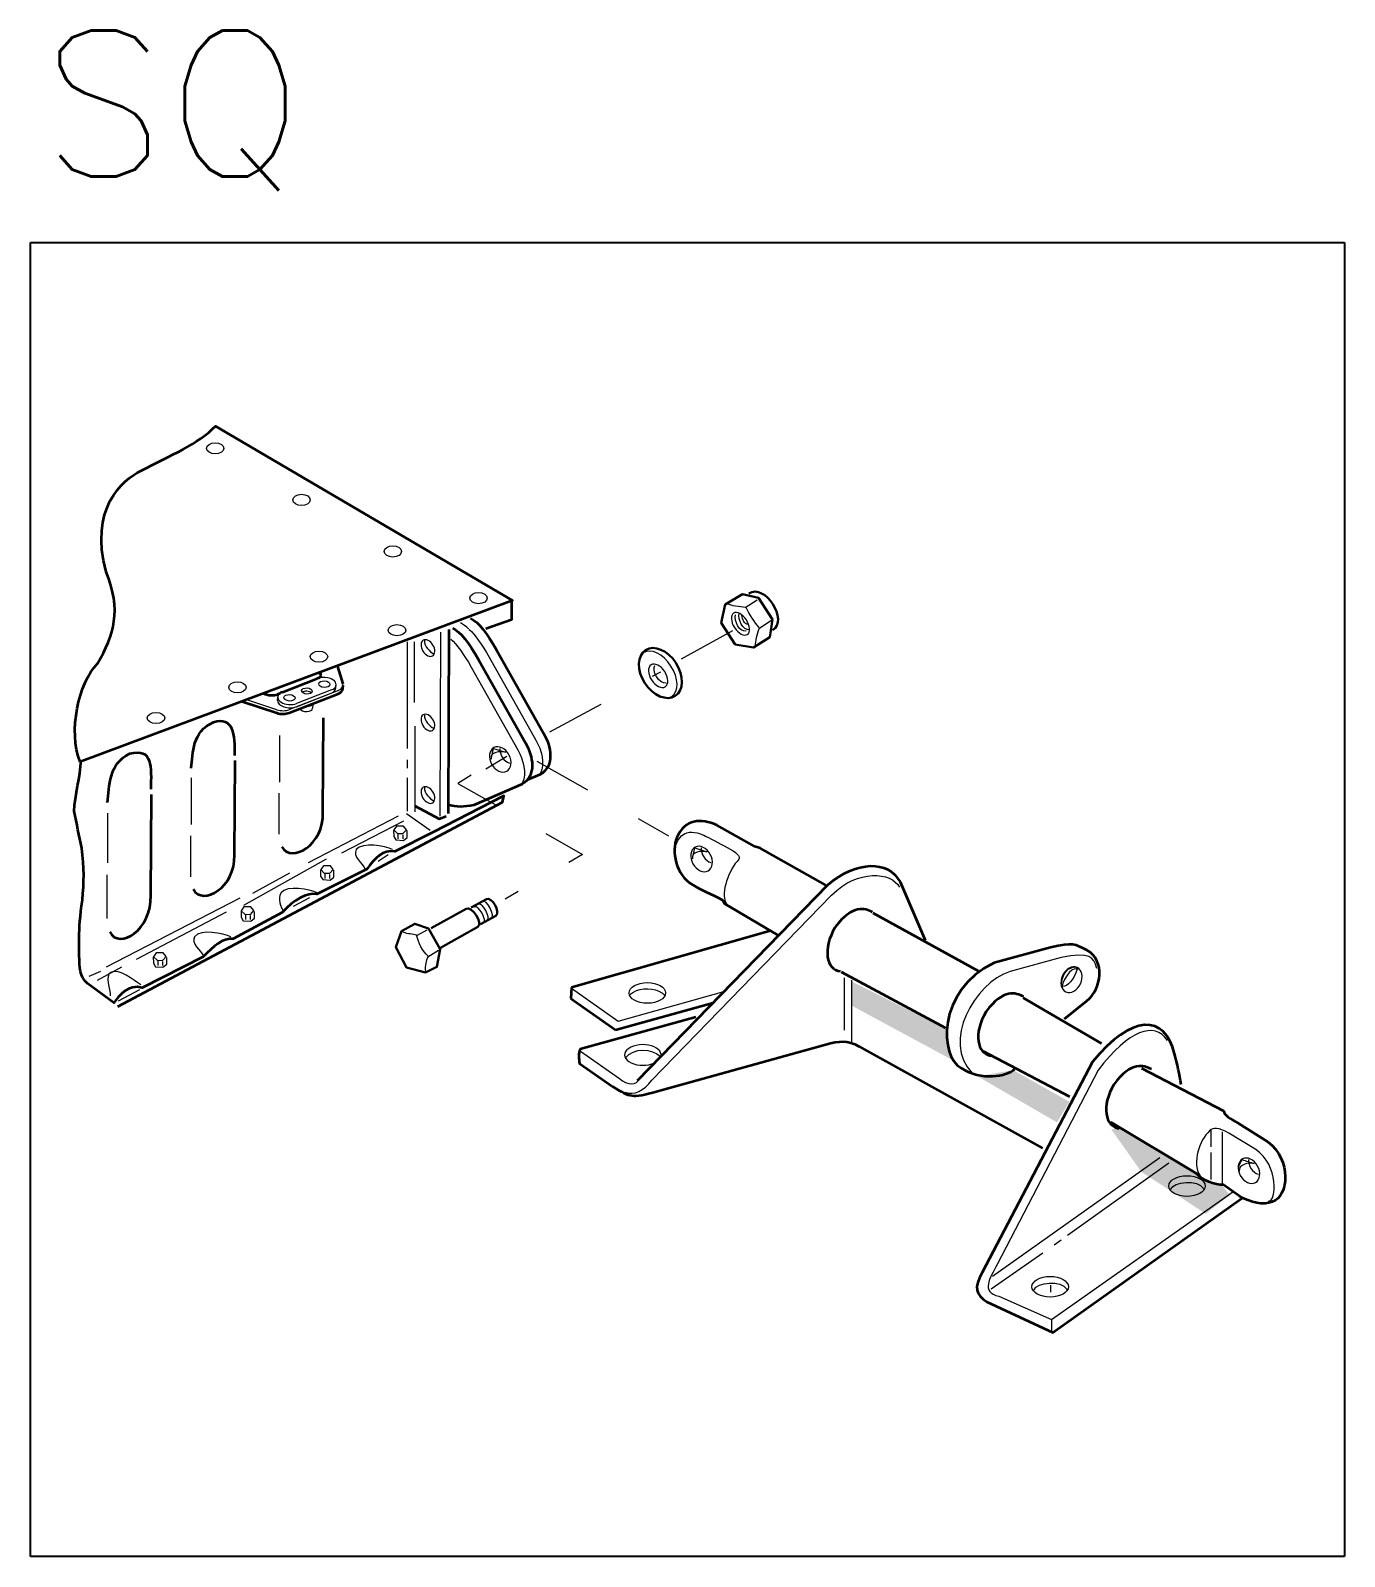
# Model space of a CAD drawing. Extents: x 0 to 69.2, y -2.9 to 20.5.
# Drawn here: x 66.959 to 69.209, y 6.733 to 9.346 of the extents above; entities that cross this region are included whole.
import ezdxf
from ezdxf.enums import TextEntityAlignment as Align

# ---------------------------------------------------------------- set-up
doc = ezdxf.new("R2010")
doc.units = 0
doc.header["$LTSCALE"] = 0.3
doc.header["$MEASUREMENT"] = 0
doc.linetypes.add('HIDDEN', pattern=[0.375, 0.25, -0.125])
for name, color, linetype in [('1', 1, 'CONTINUOUS'), ('HATCH', 1, 'CONTINUOUS'), ('NOTES', 2, 'CONTINUOUS')]:
    doc.layers.add(name, color=color, linetype=linetype)
doc.styles.add('250', font='ROMANS', dxfattribs={"height": 0.25})

msp = doc.modelspace()

# ---------------------------------------------------------------- hatches: boundary and pattern name
at = {"layer": 'HATCH', "true_color": 0xdbdbdb}
h = msp.add_hatch(color=254, dxfattribs=at)
h.dxf.hatch_style = 1
edge = h.paths.add_edge_path()
edge.add_spline(control_points=[(68.8099, 7.4642), (68.8099, 7.4642), (68.8616, 7.3913), (68.8616, 7.3913), (68.8616, 7.3913), (68.8616, 7.3913), (68.9719, 7.3195), (68.9719, 7.3195), (68.9719, 7.3195), (68.9719, 7.3195), (69.013, 7.3513), (69.013, 7.3513), (69.013, 7.3513), (69.013, 7.3513), (68.9977, 7.3713), (68.9977, 7.3713), (68.9977, 7.3713), (68.9977, 7.3713), (68.9684, 7.376), (68.9684, 7.376), (68.9684, 7.376), (68.9684, 7.376), (68.9531, 7.3925), (68.9531, 7.3925), (68.9531, 7.3925), (68.9531, 7.3925), (68.8275, 7.4654), (68.8275, 7.4654), (68.8275, 7.4654), (68.8275, 7.4654), (68.8099, 7.4642), (68.8099, 7.4642)], knot_values=[0, 0, 0, 0, 0.111111, 0.111111, 0.111111, 0.111111, 0.222222, 0.222222, 0.222222, 0.222222, 0.333333, 0.333333, 0.333333, 0.333333, 0.444444, 0.444444, 0.444444, 0.444444, 0.555556, 0.555556, 0.555556, 0.555556, 0.666667, 0.666667, 0.666667, 0.666667, 0.777778, 0.777778, 0.777778, 0.777778, 1, 1, 1, 1], degree=3, periodic=0)
edge = h.paths.add_edge_path()
edge.add_spline(control_points=[(68.5811, 7.5549), (68.5811, 7.5549), (68.7172, 7.476), (68.7172, 7.476), (68.7172, 7.476), (68.7172, 7.476), (68.7383, 7.5113), (68.7383, 7.5113), (68.7383, 7.5113), (68.7383, 7.5113), (68.6421, 7.5655), (68.6421, 7.5655), (68.6421, 7.5655), (68.6421, 7.5655), (68.5811, 7.5549), (68.5811, 7.5549)], knot_values=[0, 0, 0, 0, 0.2, 0.2, 0.2, 0.2, 0.4, 0.4, 0.4, 0.4, 0.6, 0.6, 0.6, 0.6, 1, 1, 1, 1], degree=3, periodic=0)
edge = h.paths.add_edge_path()
edge.add_spline(control_points=[(68.3652, 7.7173), (68.3652, 7.7173), (68.5259, 7.6373), (68.5259, 7.6373), (68.5259, 7.6373), (68.5259, 7.6373), (68.5353, 7.5843), (68.5353, 7.5843), (68.5353, 7.5843), (68.5353, 7.5843), (68.3652, 7.6761), (68.3652, 7.6761), (68.3652, 7.6761), (68.3652, 7.6761), (68.3652, 7.7173), (68.3652, 7.7173)], knot_values=[0, 0, 0, 0, 0.2, 0.2, 0.2, 0.2, 0.4, 0.4, 0.4, 0.4, 0.6, 0.6, 0.6, 0.6, 1, 1, 1, 1], degree=3, periodic=0)

# ---------------------------------------------------------------- linework, layer by layer
at = {"layer": '1', "color": 6, "lineweight": 35}
for p, q in [((67.3908, 8.213), (67.4504, 8.2363)), ((67.485, 8.2565), (67.4943, 8.2268)), ((67.3829, 8.2093), (67.3867, 8.2108)), ((67.4024, 8.1773), (67.4862, 8.21)), ((67.4944, 8.2187), (67.4947, 8.2243)), ((67.3218, 8.197), (67.381, 8.1771))]:
    msp.add_line(p, q, dxfattribs=at)
at = {"layer": '1', "color": 41, "lineweight": 18}
for p, q in [((67.4865, 8.2156), (67.4027, 8.1829)), ((67.4146, 8.1877), (67.4743, 8.211)), ((67.4746, 8.2166), (67.4149, 8.1933)), ((67.4824, 8.2197), (67.4828, 8.2253)), ((67.3813, 8.1827), (67.3298, 8.1999)), ((67.3823, 8.1987), (67.3826, 8.2043)), ((67.4427, 8.1913), (67.4424, 8.1853))]:
    msp.add_line(p, q, dxfattribs=at)
for centre, major_axis, ratio in [((67.2756, 8.6303), (0.0149, 0), 0.640084), ((67.4235, 8.542), (0.0149, 0), 0.640084), ((67.5798, 8.4537), (0.0149, 0), 0.640084), ((67.7265, 8.3738), (0.0149, 0), 0.640084), ((67.5869, 8.3189), (0.0149, 0), 0.640084), ((67.4533, 8.2736), (0.0149, 0), 0.640084), ((67.4625, 8.2264), (0.00966, -0.00056), 0.575862), ((67.3137, 8.2211), (0.0149, 0), 0.640084), ((67.4028, 8.2031), (0.00966, -0.00056), 0.575862), ((67.4327, 8.2148), (0.00915, -0.00053), 0.575862), ((67.1742, 8.1686), (0.0149, 0), 0.640084), ((68.0156, 7.6977), (0.0312, 0), 0.566604), ((68.9396, 7.367), (0.0312, 0), 0.566604), ((68.7054, 7.1946), (0.0312, 0), 0.566604)]:
    msp.add_ellipse(centre, major_axis=major_axis, ratio=ratio, dxfattribs=at)
at = {"layer": '1', "color": 6, "lineweight": 35}
for centre, major_axis, start_param, end_param in [((67.4625, 8.2264), (0.0202, -0.0012), 8.369523, 8.525933), ((67.4376, 8.2452), (0.0202, -0.0012), 5.620589, 6.042356), ((67.4372, 8.2397), (0.0202, -0.0012), 0.24083, 0.678613), ((67.3708, 8.2192), (0.0202, -0.0012), 4.072399, 5.384341), ((67.4028, 8.2031), (-0.0202, 0.0012), 5.384341, 5.668078), ((67.4741, 8.2199), (0.0202, -0.0012), 5.384341, 6.283185), ((67.3903, 8.1872), (0.0202, -0.0012), 4.270729, 5.384341)]:
    msp.add_ellipse(centre, major_axis=major_axis, ratio=0.575862, start_param=start_param, end_param=end_param, dxfattribs=at)
at = {"layer": '1', "color": 41, "lineweight": 18}
for centre, major_axis, ratio, start_param, end_param in [((67.4625, 8.2264), (0.0202, -0.0012), 0.575862, 5.384341, 8.369523), ((67.4376, 8.2452), (0.0202, -0.0012), 0.575862, 6.042356, 6.575074), ((67.4028, 8.2031), (-0.0202, 0.0012), 0.575862, 5.668078, 8.525933), ((67.4324, 8.2092), (0.00915, -0.00053), 0.575862, 0.55586, 2.585733), ((67.4324, 8.2092), (-0.00915, 0.00053), 0.575862, 3.697452, 5.727326), ((67.4622, 8.2209), (0.0202, -0.0012), 0.575862, 5.384341, 6.283185), ((67.4744, 8.2255), (0.0202, -0.0012), 0.575862, 5.384341, 6.497952), ((67.3906, 8.1927), (-0.0202, 0.0012), 0.575862, 1.129137, 2.242748), ((67.4025, 8.1976), (-0.0202, 0.0012), 0.575862, 0, 2.242748), ((67.431, 8.186), (0.0113, -0.0007), 0.575862, 3.499236, 6.283185), ((67.4316, 8.1969), (0.0137, -0.0008), 0.575862, 4.797996, 5.95838), ((67.4318, 8.2003), (-0.0165, 0.0009), 0.575862, 1.988502, 2.496995), ((68.0079, 7.5915), (0.0312, 0), 0.566604, 6.154057, 11.688619)]:
    msp.add_ellipse(centre, major_axis=major_axis, ratio=ratio, start_param=start_param, end_param=end_param, dxfattribs=at)
at = {"layer": '1', "color": 6, "lineweight": 35}
for points, knots in [([(67.0444, 8.0934), (67.0444, 8.0934), (67.7846, 8.3698), (67.7846, 8.3698), (67.7846, 8.3698), (67.7846, 8.3698), (67.2763, 8.6684), (67.2763, 8.6684), (67.2763, 8.6684), (67.2471, 8.6382), (67.1975, 8.6176), (67.1492, 8.5922), (67.1492, 8.5922), (67.1153, 8.5759), (67.0597, 8.5263), (67.0889, 8.4186), (67.0889, 8.4186), (67.1156, 8.3532), (67.1028, 8.3116), (67.0742, 8.2617), (67.0742, 8.2617), (67.0416, 8.2295), (67.0233, 8.1447), (67.0444, 8.0934)], [0, 0, 0, 0, 0.142857, 0.142857, 0.142857, 0.142857, 0.285714, 0.285714, 0.285714, 0.285714, 0.428571, 0.428571, 0.428571, 0.428571, 0.571429, 0.571429, 0.571429, 0.571429, 0.714286, 0.714286, 0.714286, 0.714286, 1, 1, 1, 1]), ([(67.7832, 8.3678), (67.7832, 8.3678), (67.7832, 8.3368), (67.7832, 8.3368), (67.7832, 8.3368), (67.7832, 8.3368), (67.739, 8.3213), (67.739, 8.3213)], [0, 0, 0, 0, 0.333333, 0.333333, 0.333333, 0.333333, 1, 1, 1, 1]), ([(67.7128, 8.3392), (67.7271, 8.3328), (67.7402, 8.3146), (67.7581, 8.2843), (67.7581, 8.2843), (67.7581, 8.2843), (67.838, 8.1424), (67.838, 8.1424), (67.838, 8.1424), (67.8508, 8.1201), (67.8575, 8.0859), (67.8321, 8.072), (67.8321, 8.072), (67.8321, 8.072), (67.8091, 8.062), (67.8091, 8.062)], [0, 0, 0, 0, 0.2, 0.2, 0.2, 0.2, 0.4, 0.4, 0.4, 0.4, 0.6, 0.6, 0.6, 0.6, 1, 1, 1, 1]), ([(67.6818, 8.3225), (67.6961, 8.3161), (67.7092, 8.2979), (67.7271, 8.2676), (67.7271, 8.2676), (67.7271, 8.2676), (67.807, 8.1257), (67.807, 8.1257), (67.807, 8.1257), (67.8197, 8.1034), (67.8265, 8.0692), (67.8011, 8.0553), (67.8011, 8.0553), (67.8011, 8.0553), (67.7187, 8.0195), (67.7187, 8.0195), (67.7187, 8.0195), (67.7016, 8.0155), (67.6877, 8.0155), (67.677, 8.0195)], [0, 0, 0, 0, 0.166667, 0.166667, 0.166667, 0.166667, 0.333333, 0.333333, 0.333333, 0.333333, 0.5, 0.5, 0.5, 0.5, 0.666667, 0.666667, 0.666667, 0.666667, 1, 1, 1, 1]), ([(67.2344, 8.0827), (67.2376, 8.1086), (67.236, 8.1452), (67.2726, 8.1615), (67.2726, 8.1615), (67.3065, 8.1723), (67.3096, 8.14), (67.3084, 8.1042)], [0, 0, 0, 0, 0.333333, 0.333333, 0.333333, 0.333333, 1, 1, 1, 1]), ([(67.3895, 7.9479), (67.4059, 7.9184), (67.4624, 7.9518), (67.4599, 8.0064), (67.4599, 8.0064), (67.4599, 8.0064), (67.4611, 8.1686), (67.4611, 8.1686)], [0, 0, 0, 0, 0.333333, 0.333333, 0.333333, 0.333333, 1, 1, 1, 1]), ([(67.0913, 8.0237), (67.0945, 8.0512), (67.0929, 8.0903), (67.1294, 8.1077), (67.1294, 8.1077), (67.1688, 8.1179), (67.1664, 8.0848), (67.1652, 8.0466)], [0, 0, 0, 0, 0.333333, 0.333333, 0.333333, 0.333333, 1, 1, 1, 1]), ([(67.1087, 7.6747), (67.1087, 7.6747), (67.7676, 8.0241), (67.7676, 8.0241), (67.7676, 8.0241), (67.7676, 8.0241), (67.77, 8.035), (67.77, 8.035), (67.77, 8.035), (67.77, 8.035), (67.6491, 7.9728), (67.6491, 7.9728), (67.6491, 7.9728), (67.6491, 7.9728), (67.5832, 7.9399), (67.5832, 7.9399), (67.5832, 7.9399), (67.5616, 7.9443), (67.5498, 7.9277), (67.535, 7.9097), (67.535, 7.9097), (67.535, 7.9097), (67.4498, 7.8667), (67.4498, 7.8667), (67.4498, 7.8667), (67.4317, 7.8703), (67.4114, 7.8576), (67.3901, 7.8357), (67.3901, 7.8357), (67.3901, 7.8357), (67.3065, 7.7906), (67.3065, 7.7906), (67.3065, 7.7906), (67.2889, 7.7919), (67.2726, 7.7776), (67.2551, 7.7598), (67.2551, 7.7598), (67.2551, 7.7598), (67.1505, 7.7065), (67.1505, 7.7065), (67.1505, 7.7065), (67.1272, 7.7138), (67.1094, 7.6921), (67.102, 7.6807), (67.102, 7.6807), (67.102, 7.6807), (67.0567, 7.7141), (67.0567, 7.7141), (67.0567, 7.7141), (67.0475, 7.7217), (67.0455, 7.7316), (67.0436, 7.7404), (67.0436, 7.7404), (67.0424, 7.7807), (67.0402, 7.8006), (67.0483, 7.8573), (67.0483, 7.8573), (67.0507, 7.8867), (67.0519, 7.9125), (67.0471, 7.9455), (67.0471, 7.9455), (67.0428, 7.9666), (67.0384, 7.9877), (67.034, 8.0088), (67.034, 8.0088), (67.0352, 8.037), (67.0447, 8.0676), (67.0459, 8.0959)], [0, 0, 0, 0, 0.055556, 0.055556, 0.055556, 0.055556, 0.111111, 0.111111, 0.111111, 0.111111, 0.166667, 0.166667, 0.166667, 0.166667, 0.222222, 0.222222, 0.222222, 0.222222, 0.277778, 0.277778, 0.277778, 0.277778, 0.333333, 0.333333, 0.333333, 0.333333, 0.388889, 0.388889, 0.388889, 0.388889, 0.444444, 0.444444, 0.444444, 0.444444, 0.5, 0.5, 0.5, 0.5, 0.555556, 0.555556, 0.555556, 0.555556, 0.611111, 0.611111, 0.611111, 0.611111, 0.666667, 0.666667, 0.666667, 0.666667, 0.722222, 0.722222, 0.722222, 0.722222, 0.777778, 0.777778, 0.777778, 0.777778, 0.833333, 0.833333, 0.833333, 0.833333, 0.888889, 0.888889, 0.888889, 0.888889, 1, 1, 1, 1]), ([(67.238, 7.8752), (67.2544, 7.8457), (67.3109, 7.879), (67.3084, 7.9336), (67.3084, 7.9336), (67.3084, 7.9336), (67.3096, 8.0959), (67.3096, 8.0959)], [0, 0, 0, 0, 0.333333, 0.333333, 0.333333, 0.333333, 1, 1, 1, 1]), ([(67.0949, 7.8022), (67.1112, 7.7707), (67.1677, 7.8063), (67.1652, 7.8646), (67.1652, 7.8646), (67.1652, 7.8646), (67.1664, 8.0377), (67.1664, 8.0377)], [0, 0, 0, 0, 0.333333, 0.333333, 0.333333, 0.333333, 1, 1, 1, 1]), ([(67.6173, 8.0183), (67.6173, 8.0183), (67.6591, 7.9957), (67.6591, 7.9957), (67.6591, 7.9957), (67.6591, 7.9957), (67.671, 8.0004), (67.671, 8.0004)], [0, 0, 0, 0, 0.333333, 0.333333, 0.333333, 0.333333, 1, 1, 1, 1]), ([(68.321, 7.8825), (68.321, 7.8825), (68.2088, 7.9458), (68.2088, 7.9458), (68.2088, 7.9458), (68.2088, 7.9458), (68.1995, 7.9482), (68.1995, 7.9482), (68.1995, 7.9482), (68.1995, 7.9482), (68.1348, 7.9851), (68.1348, 7.9851), (68.1348, 7.9851), (68.1073, 7.9969), (68.0799, 7.9959), (68.0663, 7.9637), (68.0663, 7.9637), (68.0563, 7.9401), (68.0636, 7.9006), (68.0933, 7.8828), (68.0933, 7.8828), (68.1101, 7.8728), (68.1232, 7.8677), (68.1437, 7.8574), (68.1437, 7.8574), (68.1463, 7.8561), (68.1456, 7.8517), (68.1482, 7.8503), (68.1482, 7.8503), (68.1482, 7.8503), (68.24, 7.7962), (68.24, 7.7962)], [0, 0, 0, 0, 0.111111, 0.111111, 0.111111, 0.111111, 0.222222, 0.222222, 0.222222, 0.222222, 0.333333, 0.333333, 0.333333, 0.333333, 0.444444, 0.444444, 0.444444, 0.444444, 0.555556, 0.555556, 0.555556, 0.555556, 0.666667, 0.666667, 0.666667, 0.666667, 0.777778, 0.777778, 0.777778, 0.777778, 1, 1, 1, 1]), ([(67.9986, 7.5478), (67.9986, 7.5478), (68.3244, 7.883), (68.3244, 7.883), (68.3244, 7.883), (68.375, 7.9243), (68.4272, 7.9259), (68.4485, 7.8877), (68.4485, 7.8877), (68.4485, 7.8877), (68.4914, 7.7883), (68.4914, 7.7883)], [0, 0, 0, 0, 0.25, 0.25, 0.25, 0.25, 0.5, 0.5, 0.5, 0.5, 1, 1, 1, 1]), ([(68.2265, 7.8042), (68.2265, 7.8042), (68.2265, 7.8042), (67.8858, 7.7072), (67.8858, 7.7072)], [0.7142857, 0.7142857, 0.7142857, 0.7142857, 0.7142857, 1, 1, 1, 1]), ([(68.7301, 7.6536), (68.7301, 7.6536), (68.7684, 7.6839), (68.7684, 7.6839), (68.7684, 7.6839), (68.7933, 7.7039), (68.8006, 7.7538), (68.7682, 7.7708), (68.7682, 7.7708), (68.7474, 7.7815), (68.7449, 7.7848), (68.7058, 7.7754), (68.7058, 7.7754), (68.7058, 7.7754), (68.6096, 7.7494), (68.6096, 7.7494), (68.6096, 7.7494), (68.5089, 7.7014), (68.5176, 7.5863), (68.5524, 7.5697), (68.5524, 7.5697), (68.5879, 7.5457), (68.6307, 7.5558), (68.6442, 7.5666)], [0, 0, 0, 0, 0.142857, 0.142857, 0.142857, 0.142857, 0.285714, 0.285714, 0.285714, 0.285714, 0.428571, 0.428571, 0.428571, 0.428571, 0.571429, 0.571429, 0.571429, 0.571429, 0.714286, 0.714286, 0.714286, 0.714286, 1, 1, 1, 1]), ([(68.9299, 7.5408), (68.926, 7.5577), (68.9241, 7.5765), (68.9182, 7.5934), (68.9182, 7.5934), (68.9026, 7.6616), (68.8442, 7.6616), (68.7779, 7.5798), (68.7779, 7.5798), (68.7779, 7.5798), (68.5889, 7.2192), (68.5889, 7.2192), (68.5889, 7.2192), (68.5739, 7.192), (68.5785, 7.1822), (68.5967, 7.1686), (68.5967, 7.1686), (68.5967, 7.1686), (68.7097, 7.116), (68.7097, 7.116), (68.7097, 7.116), (68.7097, 7.116), (69.0332, 7.3459), (69.0332, 7.3459)], [0, 0, 0, 0, 0.142857, 0.142857, 0.142857, 0.142857, 0.285714, 0.285714, 0.285714, 0.285714, 0.428571, 0.428571, 0.428571, 0.428571, 0.571429, 0.571429, 0.571429, 0.571429, 0.714286, 0.714286, 0.714286, 0.714286, 1, 1, 1, 1]), ([(68.0986, 7.6562), (68.0986, 7.6562), (67.9006, 7.6012), (67.9006, 7.6012), (67.9006, 7.6012), (67.8973, 7.5952), (67.8982, 7.5842), (67.8994, 7.5768), (67.8994, 7.5768), (67.8994, 7.5768), (67.956, 7.5374), (67.956, 7.5374), (67.956, 7.5374), (67.9871, 7.5186), (67.9872, 7.5173), (68.033, 7.5293), (68.033, 7.5293), (68.033, 7.5293), (68.329, 7.6115), (68.329, 7.6115), (68.329, 7.6115), (68.3533, 7.6167), (68.3609, 7.6165), (68.3877, 7.601), (68.3877, 7.601), (68.3877, 7.601), (68.6921, 7.4317), (68.6921, 7.4317)], [0, 0, 0, 0, 0.125, 0.125, 0.125, 0.125, 0.25, 0.25, 0.25, 0.25, 0.375, 0.375, 0.375, 0.375, 0.5, 0.5, 0.5, 0.5, 0.625, 0.625, 0.625, 0.625, 0.75, 0.75, 0.75, 0.75, 1, 1, 1, 1]), ([(68.8615, 7.5691), (68.8615, 7.5691), (69.002, 7.496), (69.002, 7.496), (69.002, 7.496), (69.0048, 7.4872), (69.0128, 7.4829), (69.0273, 7.4745), (69.0273, 7.4745), (69.0273, 7.4745), (69.0782, 7.4425), (69.0782, 7.4425), (69.0782, 7.4425), (69.1186, 7.4132), (69.1144, 7.3485), (69.0858, 7.3401), (69.0858, 7.3401), (69.0708, 7.3329), (69.0484, 7.3386), (69.0293, 7.3498), (69.0293, 7.3498), (69.0293, 7.3498), (69.002, 7.3693), (69.002, 7.3693), (69.002, 7.3693), (68.9884, 7.3678), (68.964, 7.3771), (68.9562, 7.3884), (68.9562, 7.3884), (68.9562, 7.3884), (68.8091, 7.4765), (68.8091, 7.4765)], [0, 0, 0, 0, 0.111111, 0.111111, 0.111111, 0.111111, 0.222222, 0.222222, 0.222222, 0.222222, 0.333333, 0.333333, 0.333333, 0.333333, 0.444444, 0.444444, 0.444444, 0.444444, 0.555556, 0.555556, 0.555556, 0.555556, 0.666667, 0.666667, 0.666667, 0.666667, 0.777778, 0.777778, 0.777778, 0.777778, 1, 1, 1, 1])]:
    msp.add_open_spline(points, degree=3, knots=knots, dxfattribs=at)
at = {"layer": '1', "color": 41, "lineweight": 30}
msp.add_open_spline([(68.2299, 8.3188), (68.258, 8.3356), (68.2171, 8.4001), (68.1892, 8.3816)], degree=3, dxfattribs=at)
for points, knots in [([(68.1661, 8.2943), (68.1661, 8.2943), (68.1422, 8.3313), (68.1422, 8.3313), (68.1422, 8.3313), (68.1422, 8.3313), (68.1489, 8.3627), (68.1489, 8.3627), (68.1489, 8.3627), (68.1489, 8.3627), (68.1788, 8.3805), (68.1788, 8.3805), (68.1788, 8.3805), (68.1788, 8.3805), (68.206, 8.3741), (68.206, 8.3741), (68.206, 8.3741), (68.206, 8.3741), (68.2299, 8.3371), (68.2299, 8.3371), (68.2299, 8.3371), (68.2299, 8.3371), (68.2254, 8.3071), (68.2254, 8.3071), (68.2254, 8.3071), (68.2254, 8.3071), (68.1974, 8.289), (68.1974, 8.289), (68.1974, 8.289), (68.1974, 8.289), (68.1661, 8.2943), (68.1661, 8.2943)], [0, 0, 0, 0, 0.111111, 0.111111, 0.111111, 0.111111, 0.222222, 0.222222, 0.222222, 0.222222, 0.333333, 0.333333, 0.333333, 0.333333, 0.444444, 0.444444, 0.444444, 0.444444, 0.555556, 0.555556, 0.555556, 0.555556, 0.666667, 0.666667, 0.666667, 0.666667, 0.777778, 0.777778, 0.777778, 0.777778, 1, 1, 1, 1]), ([(68.0114, 8.2283), (67.9973, 8.25), (67.9979, 8.2753), (68.0126, 8.2848), (68.0126, 8.2848), (68.0273, 8.2943), (68.0506, 8.2844), (68.0646, 8.2627), (68.0646, 8.2627), (68.0786, 8.241), (68.078, 8.2158), (68.0633, 8.2063), (68.0633, 8.2063), (68.0486, 8.1968), (68.0254, 8.2066), (68.0114, 8.2283)], [0, 0, 0, 0, 0.2, 0.2, 0.2, 0.2, 0.4, 0.4, 0.4, 0.4, 0.6, 0.6, 0.6, 0.6, 1, 1, 1, 1]), ([(67.6614, 7.7749), (67.6614, 7.7749), (67.7256, 7.8109), (67.7256, 7.8109), (67.7256, 7.8109), (67.7345, 7.8167), (67.7153, 7.8476), (67.7051, 7.8418), (67.7051, 7.8418), (67.7051, 7.8418), (67.6452, 7.8085), (67.6452, 7.8085)], [0, 0, 0, 0, 0.25, 0.25, 0.25, 0.25, 0.5, 0.5, 0.5, 0.5, 1, 1, 1, 1]), ([(67.7299, 7.8155), (67.7299, 7.8155), (67.7559, 7.83), (67.7559, 7.83), (67.7559, 7.83), (67.765, 7.8361), (67.7492, 7.8625), (67.7401, 7.8585), (67.7401, 7.8585), (67.7401, 7.8585), (67.714, 7.8441), (67.714, 7.8441)], [0, 0, 0, 0, 0.25, 0.25, 0.25, 0.25, 0.5, 0.5, 0.5, 0.5, 1, 1, 1, 1]), ([(67.6359, 7.7328), (67.6359, 7.7328), (67.6029, 7.7414), (67.6029, 7.7414), (67.6029, 7.7414), (67.6029, 7.7414), (67.585, 7.7759), (67.585, 7.7759), (67.585, 7.7759), (67.585, 7.7759), (67.5944, 7.8034), (67.5944, 7.8034), (67.5944, 7.8034), (67.5944, 7.8034), (67.6177, 7.8163), (67.6177, 7.8163), (67.6177, 7.8163), (67.6177, 7.8163), (67.641, 7.8082), (67.641, 7.8082), (67.641, 7.8082), (67.641, 7.8082), (67.6609, 7.7724), (67.6609, 7.7724), (67.6609, 7.7724), (67.6609, 7.7724), (67.6552, 7.7423), (67.6552, 7.7423), (67.6552, 7.7423), (67.6552, 7.7423), (67.6359, 7.7328), (67.6359, 7.7328)], [0, 0, 0, 0, 0.111111, 0.111111, 0.111111, 0.111111, 0.222222, 0.222222, 0.222222, 0.222222, 0.333333, 0.333333, 0.333333, 0.333333, 0.444444, 0.444444, 0.444444, 0.444444, 0.555556, 0.555556, 0.555556, 0.555556, 0.666667, 0.666667, 0.666667, 0.666667, 0.777778, 0.777778, 0.777778, 0.777778, 1, 1, 1, 1])]:
    msp.add_open_spline(points, degree=3, knots=knots, dxfattribs=at)
at = {"layer": '1', "color": 41, "lineweight": 18}
for points, knots in [([(68.1846, 8.358), (68.1846, 8.358), (68.1716, 8.3585), (68.1607, 8.3605), (68.1521, 8.364)], [0.5, 0.5, 0.5, 0.5, 0.5, 1, 1, 1, 1]), ([(68.1649, 8.3233), (68.1584, 8.3334), (68.1576, 8.3445), (68.1632, 8.3481), (68.1632, 8.3481), (68.1688, 8.3517), (68.1786, 8.3464), (68.1851, 8.3364), (68.1851, 8.3364), (68.1916, 8.3263), (68.1923, 8.3152), (68.1868, 8.3116), (68.1868, 8.3116), (68.1812, 8.308), (68.1714, 8.3132), (68.1649, 8.3233)], [0, 0, 0, 0, 0.2, 0.2, 0.2, 0.2, 0.4, 0.4, 0.4, 0.4, 0.6, 0.6, 0.6, 0.6, 1, 1, 1, 1]), ([(67.7103, 8.3203), (67.7208, 8.311), (67.7316, 8.2951), (67.745, 8.2724), (67.745, 8.2724), (67.745, 8.2724), (67.8249, 8.1305), (67.8249, 8.1305), (67.8249, 8.1305), (67.8345, 8.1138), (67.8406, 8.0903), (67.8324, 8.0738)], [0, 0, 0, 0, 0.25, 0.25, 0.25, 0.25, 0.5, 0.5, 0.5, 0.5, 1, 1, 1, 1]), ([(67.6318, 8.3016), (67.6365, 8.3045), (67.644, 8.3009), (67.6484, 8.2935), (67.6484, 8.2935), (67.6529, 8.2861), (67.6527, 8.2778), (67.6479, 8.275), (67.6479, 8.275), (67.6432, 8.2721), (67.6358, 8.2758), (67.6313, 8.2831), (67.6313, 8.2831), (67.6268, 8.2905), (67.6271, 8.2988), (67.6318, 8.3016)], [0, 0, 0, 0, 0.2, 0.2, 0.2, 0.2, 0.4, 0.4, 0.4, 0.4, 0.6, 0.6, 0.6, 0.6, 1, 1, 1, 1]), ([(67.6792, 8.3036), (67.6898, 8.2943), (67.7006, 8.2784), (67.714, 8.2557), (67.714, 8.2557), (67.714, 8.2557), (67.7939, 8.1138), (67.7939, 8.1138), (67.7939, 8.1138), (67.8034, 8.097), (67.8096, 8.0736), (67.8014, 8.0571)], [0, 0, 0, 0, 0.25, 0.25, 0.25, 0.25, 0.5, 0.5, 0.5, 0.5, 1, 1, 1, 1]), ([(68.0112, 8.2286), (67.9978, 8.2493), (67.997, 8.2725), (68.0094, 8.2805), (68.0094, 8.2805), (68.0218, 8.2885), (68.0426, 8.2782), (68.056, 8.2575), (68.056, 8.2575), (68.0693, 8.2369), (68.0701, 8.2136), (68.0578, 8.2056), (68.0578, 8.2056), (68.0454, 8.1977), (68.0245, 8.2079), (68.0112, 8.2286)], [0, 0, 0, 0, 0.2, 0.2, 0.2, 0.2, 0.4, 0.4, 0.4, 0.4, 0.6, 0.6, 0.6, 0.6, 1, 1, 1, 1]), ([(68.0229, 8.2336), (68.0162, 8.2439), (68.0158, 8.2555), (68.022, 8.2595), (68.022, 8.2595), (68.0282, 8.2635), (68.0386, 8.2584), (68.0453, 8.248), (68.0453, 8.248), (68.052, 8.2377), (68.0524, 8.2261), (68.0462, 8.2221), (68.0462, 8.2221), (68.04, 8.2181), (68.0296, 8.2232), (68.0229, 8.2336)], [0, 0, 0, 0, 0.2, 0.2, 0.2, 0.2, 0.4, 0.4, 0.4, 0.4, 0.6, 0.6, 0.6, 0.6, 1, 1, 1, 1]), ([(67.4447, 8.1939), (67.4447, 8.1938), (67.4446, 8.1937), (67.4442, 8.1929), (67.4436, 8.1921), (67.442, 8.1907), (67.441, 8.1901), (67.4386, 8.1891), (67.4373, 8.1887), (67.4344, 8.1882), (67.433, 8.1881), (67.4311, 8.1882), (67.4308, 8.1882), (67.4304, 8.1883)], [0.556064, 0.556064, 0.556064, 0.556064, 0.573672, 0.573672, 0.84958, 0.84958, 1.175091, 1.175091, 1.521041, 1.521041, 1.864298, 1.864298, 1.954078, 1.954078, 1.954078, 1.954078]), ([(67.6318, 8.174), (67.6365, 8.1769), (67.644, 8.1732), (67.6484, 8.1659), (67.6484, 8.1659), (67.6529, 8.1585), (67.6527, 8.1502), (67.6479, 8.1473), (67.6479, 8.1473), (67.6432, 8.1445), (67.6358, 8.1481), (67.6313, 8.1555), (67.6313, 8.1555), (67.6268, 8.1628), (67.6271, 8.1711), (67.6318, 8.174)], [0, 0, 0, 0, 0.2, 0.2, 0.2, 0.2, 0.4, 0.4, 0.4, 0.4, 0.6, 0.6, 0.6, 0.6, 1, 1, 1, 1]), ([(67.7528, 8.1178), (67.761, 8.1222), (67.7725, 8.1168), (67.7786, 8.1056), (67.7786, 8.1056), (67.7847, 8.0944), (67.7829, 8.0818), (67.7747, 8.0773), (67.7747, 8.0773), (67.7665, 8.0729), (67.755, 8.0783), (67.7489, 8.0895), (67.7489, 8.0895), (67.7429, 8.1007), (67.7446, 8.1133), (67.7528, 8.1178)], [0, 0, 0, 0, 0.2, 0.2, 0.2, 0.2, 0.4, 0.4, 0.4, 0.4, 0.6, 0.6, 0.6, 0.6, 1, 1, 1, 1]), ([(67.7479, 8.0981), (67.7454, 8.1102), (67.7638, 8.1121), (67.7725, 8.1098), (67.7725, 8.1098), (67.7725, 8.1098), (67.752, 8.1165), (67.752, 8.1165), (67.752, 8.1165), (67.752, 8.1165), (67.7479, 8.0981), (67.7479, 8.0981)], [0, 0, 0, 0, 0.25, 0.25, 0.25, 0.25, 0.5, 0.5, 0.5, 0.5, 1, 1, 1, 1]), ([(67.6318, 8.0499), (67.6365, 8.0528), (67.644, 8.0492), (67.6484, 8.0418), (67.6484, 8.0418), (67.6529, 8.0344), (67.6527, 8.0261), (67.6479, 8.0233), (67.6479, 8.0233), (67.6432, 8.0204), (67.6358, 8.0241), (67.6313, 8.0314), (67.6313, 8.0314), (67.6268, 8.0388), (67.6271, 8.0471), (67.6318, 8.0499)], [0, 0, 0, 0, 0.2, 0.2, 0.2, 0.2, 0.4, 0.4, 0.4, 0.4, 0.6, 0.6, 0.6, 0.6, 1, 1, 1, 1]), ([(67.581, 7.9766), (67.581, 7.9766), (67.5813, 7.9656), (67.5813, 7.9656), (67.5813, 7.9656), (67.5813, 7.9656), (67.585, 7.9596), (67.585, 7.9596), (67.585, 7.9596), (67.585, 7.9596), (67.5978, 7.959), (67.5978, 7.959), (67.5978, 7.959), (67.5978, 7.959), (67.6041, 7.9641), (67.6041, 7.9641), (67.6041, 7.9641), (67.6041, 7.9641), (67.6041, 7.9757), (67.6041, 7.9757)], [0, 0, 0, 0, 0.166667, 0.166667, 0.166667, 0.166667, 0.333333, 0.333333, 0.333333, 0.333333, 0.5, 0.5, 0.5, 0.5, 0.666667, 0.666667, 0.666667, 0.666667, 1, 1, 1, 1]), ([(67.5814, 7.9769), (67.5814, 7.9769), (67.586, 7.9834), (67.586, 7.9834), (67.586, 7.9834), (67.586, 7.9834), (67.598, 7.9835), (67.598, 7.9835), (67.598, 7.9835), (67.598, 7.9835), (67.6029, 7.977), (67.6029, 7.977), (67.6029, 7.977), (67.6029, 7.977), (67.5971, 7.9706), (67.5971, 7.9706), (67.5971, 7.9706), (67.5971, 7.9706), (67.5876, 7.9709), (67.5876, 7.9709), (67.5876, 7.9709), (67.5876, 7.9709), (67.5814, 7.9769), (67.5814, 7.9769)], [0, 0, 0, 0, 0.142857, 0.142857, 0.142857, 0.142857, 0.285714, 0.285714, 0.285714, 0.285714, 0.428571, 0.428571, 0.428571, 0.428571, 0.571429, 0.571429, 0.571429, 0.571429, 0.714286, 0.714286, 0.714286, 0.714286, 1, 1, 1, 1]), ([(68.065, 7.9521), (68.0787, 7.99), (68.1168, 7.9648), (68.1203, 7.9638), (68.1203, 7.9638), (68.1345, 7.9562), (68.1486, 7.9485), (68.1628, 7.9408), (68.1628, 7.9408), (68.1747, 7.9333), (68.1749, 7.9278), (68.1694, 7.9229), (68.1694, 7.9229), (68.1521, 7.9038), (68.1403, 7.8623), (68.1515, 7.8507)], [0, 0, 0, 0, 0.2, 0.2, 0.2, 0.2, 0.4, 0.4, 0.4, 0.4, 0.6, 0.6, 0.6, 0.6, 1, 1, 1, 1]), ([(67.5792, 7.9432), (67.5663, 7.9492), (67.5273, 7.9569), (67.5171, 7.9432), (67.5171, 7.9432), (67.5104, 7.932), (67.5275, 7.9197), (67.5326, 7.9098)], [0, 0, 0, 0, 0.333333, 0.333333, 0.333333, 0.333333, 1, 1, 1, 1]), ([(68.0975, 7.9472), (68.1057, 7.9517), (68.1173, 7.9462), (68.1234, 7.935), (68.1234, 7.935), (68.1294, 7.9238), (68.1277, 7.9112), (68.1195, 7.9067), (68.1195, 7.9067), (68.1113, 7.9023), (68.0997, 7.9077), (68.0937, 7.9189), (68.0937, 7.9189), (68.0876, 7.9301), (68.0893, 7.9428), (68.0975, 7.9472)], [0, 0, 0, 0, 0.2, 0.2, 0.2, 0.2, 0.4, 0.4, 0.4, 0.4, 0.6, 0.6, 0.6, 0.6, 1, 1, 1, 1]), ([(68.0927, 7.9275), (68.0901, 7.9396), (68.1085, 7.9415), (68.1172, 7.9393), (68.1172, 7.9393), (68.1172, 7.9393), (68.0968, 7.9459), (68.0968, 7.9459), (68.0968, 7.9459), (68.0968, 7.9459), (68.0927, 7.9275), (68.0927, 7.9275)], [0, 0, 0, 0, 0.25, 0.25, 0.25, 0.25, 0.5, 0.5, 0.5, 0.5, 1, 1, 1, 1]), ([(67.4558, 7.9086), (67.4558, 7.9086), (67.4561, 7.8976), (67.4561, 7.8976), (67.4561, 7.8976), (67.4561, 7.8976), (67.4597, 7.8917), (67.4597, 7.8917), (67.4597, 7.8917), (67.4597, 7.8917), (67.4725, 7.891), (67.4725, 7.891), (67.4725, 7.891), (67.4725, 7.891), (67.4789, 7.8961), (67.4789, 7.8961), (67.4789, 7.8961), (67.4789, 7.8961), (67.4789, 7.9077), (67.4789, 7.9077)], [0, 0, 0, 0, 0.166667, 0.166667, 0.166667, 0.166667, 0.333333, 0.333333, 0.333333, 0.333333, 0.5, 0.5, 0.5, 0.5, 0.666667, 0.666667, 0.666667, 0.666667, 1, 1, 1, 1]), ([(67.4562, 7.9089), (67.4562, 7.9089), (67.4608, 7.9154), (67.4608, 7.9154), (67.4608, 7.9154), (67.4608, 7.9154), (67.4728, 7.9155), (67.4728, 7.9155), (67.4728, 7.9155), (67.4728, 7.9155), (67.4777, 7.909), (67.4777, 7.909), (67.4777, 7.909), (67.4777, 7.909), (67.4719, 7.9026), (67.4719, 7.9026), (67.4719, 7.9026), (67.4719, 7.9026), (67.4623, 7.9029), (67.4623, 7.9029), (67.4623, 7.9029), (67.4623, 7.9029), (67.4562, 7.9089), (67.4562, 7.9089)], [0, 0, 0, 0, 0.142857, 0.142857, 0.142857, 0.142857, 0.285714, 0.285714, 0.285714, 0.285714, 0.428571, 0.428571, 0.428571, 0.428571, 0.571429, 0.571429, 0.571429, 0.571429, 0.714286, 0.714286, 0.714286, 0.714286, 1, 1, 1, 1]), ([(67.9774, 7.5276), (67.9927, 7.5224), (68.0097, 7.5294), (68.0233, 7.5485), (68.0233, 7.5485), (68.0233, 7.5485), (68.3312, 7.8651), (68.3312, 7.8651), (68.3312, 7.8651), (68.3763, 7.9105), (68.4332, 7.9047), (68.4474, 7.879)], [0, 0, 0, 0, 0.25, 0.25, 0.25, 0.25, 0.5, 0.5, 0.5, 0.5, 1, 1, 1, 1]), ([(67.4503, 7.8692), (67.4375, 7.8752), (67.3985, 7.8829), (67.3883, 7.8692), (67.3883, 7.8692), (67.3815, 7.8581), (67.3879, 7.8457), (67.3931, 7.8358)], [0, 0, 0, 0, 0.333333, 0.333333, 0.333333, 0.333333, 1, 1, 1, 1]), ([(67.3202, 7.8385), (67.3202, 7.8385), (67.3248, 7.845), (67.3248, 7.845), (67.3248, 7.845), (67.3248, 7.845), (67.3368, 7.8451), (67.3368, 7.8451), (67.3368, 7.8451), (67.3368, 7.8451), (67.3417, 7.8386), (67.3417, 7.8386), (67.3417, 7.8386), (67.3417, 7.8386), (67.3359, 7.8322), (67.3359, 7.8322), (67.3359, 7.8322), (67.3359, 7.8322), (67.3263, 7.8325), (67.3263, 7.8325), (67.3263, 7.8325), (67.3263, 7.8325), (67.3202, 7.8385), (67.3202, 7.8385)], [0, 0, 0, 0, 0.142857, 0.142857, 0.142857, 0.142857, 0.285714, 0.285714, 0.285714, 0.285714, 0.428571, 0.428571, 0.428571, 0.428571, 0.571429, 0.571429, 0.571429, 0.571429, 0.714286, 0.714286, 0.714286, 0.714286, 1, 1, 1, 1]), ([(67.3198, 7.8382), (67.3198, 7.8382), (67.3201, 7.8272), (67.3201, 7.8272), (67.3201, 7.8272), (67.3201, 7.8272), (67.3237, 7.8213), (67.3237, 7.8213), (67.3237, 7.8213), (67.3237, 7.8213), (67.3365, 7.8207), (67.3365, 7.8207), (67.3365, 7.8207), (67.3365, 7.8207), (67.3429, 7.8257), (67.3429, 7.8257), (67.3429, 7.8257), (67.3429, 7.8257), (67.3429, 7.8373), (67.3429, 7.8373)], [0, 0, 0, 0, 0.166667, 0.166667, 0.166667, 0.166667, 0.333333, 0.333333, 0.333333, 0.333333, 0.5, 0.5, 0.5, 0.5, 0.666667, 0.666667, 0.666667, 0.666667, 1, 1, 1, 1]), ([(67.3024, 7.794), (67.2895, 7.8001), (67.2506, 7.8078), (67.2404, 7.794), (67.2404, 7.794), (67.2336, 7.7829), (67.2507, 7.7706), (67.2559, 7.7606)], [0, 0, 0, 0, 0.333333, 0.333333, 0.333333, 0.333333, 1, 1, 1, 1]), ([(67.6204, 7.7967), (67.6204, 7.7967), (67.614, 7.799), (67.6056, 7.7979), (67.5976, 7.8017)], [0.5, 0.5, 0.5, 0.5, 0.5, 1, 1, 1, 1]), ([(67.1699, 7.7598), (67.1699, 7.7598), (67.1745, 7.7663), (67.1745, 7.7663), (67.1745, 7.7663), (67.1745, 7.7663), (67.1865, 7.7664), (67.1865, 7.7664), (67.1865, 7.7664), (67.1865, 7.7664), (67.1914, 7.7599), (67.1914, 7.7599), (67.1914, 7.7599), (67.1914, 7.7599), (67.1856, 7.7535), (67.1856, 7.7535), (67.1856, 7.7535), (67.1856, 7.7535), (67.176, 7.7538), (67.176, 7.7538), (67.176, 7.7538), (67.176, 7.7538), (67.1699, 7.7598), (67.1699, 7.7598)], [0, 0, 0, 0, 0.142857, 0.142857, 0.142857, 0.142857, 0.285714, 0.285714, 0.285714, 0.285714, 0.428571, 0.428571, 0.428571, 0.428571, 0.571429, 0.571429, 0.571429, 0.571429, 0.714286, 0.714286, 0.714286, 0.714286, 1, 1, 1, 1]), ([(68.7855, 7.7398), (68.7793, 7.76), (68.7743, 7.7673), (68.7242, 7.7585), (68.7242, 7.7585), (68.7242, 7.7585), (68.637, 7.7346), (68.637, 7.7346), (68.637, 7.7346), (68.5744, 7.7137), (68.5201, 7.6141), (68.5718, 7.5603)], [0, 0, 0, 0, 0.25, 0.25, 0.25, 0.25, 0.5, 0.5, 0.5, 0.5, 1, 1, 1, 1]), ([(67.1481, 7.7114), (67.1366, 7.7194), (67.1107, 7.7401), (67.0971, 7.7329), (67.0971, 7.7329), (67.0854, 7.7272), (67.0967, 7.704), (67.0957, 7.6928)], [0, 0, 0, 0, 0.333333, 0.333333, 0.333333, 0.333333, 1, 1, 1, 1]), ([(67.1695, 7.7595), (67.1695, 7.7595), (67.1698, 7.7485), (67.1698, 7.7485), (67.1698, 7.7485), (67.1698, 7.7485), (67.1734, 7.7425), (67.1734, 7.7425), (67.1734, 7.7425), (67.1734, 7.7425), (67.1862, 7.7419), (67.1862, 7.7419), (67.1862, 7.7419), (67.1862, 7.7419), (67.1926, 7.747), (67.1926, 7.747), (67.1926, 7.747), (67.1926, 7.747), (67.1926, 7.7585), (67.1926, 7.7585)], [0, 0, 0, 0, 0.166667, 0.166667, 0.166667, 0.166667, 0.333333, 0.333333, 0.333333, 0.333333, 0.5, 0.5, 0.5, 0.5, 0.666667, 0.666667, 0.666667, 0.666667, 1, 1, 1, 1]), ([(68.7515, 7.7413), (68.76, 7.7374), (68.7625, 7.7249), (68.7572, 7.7133), (68.7572, 7.7133), (68.7518, 7.7018), (68.7406, 7.6956), (68.7322, 7.6995), (68.7322, 7.6995), (68.7237, 7.7034), (68.7212, 7.7159), (68.7265, 7.7275), (68.7265, 7.7275), (68.7318, 7.739), (68.743, 7.7452), (68.7515, 7.7413)], [0, 0, 0, 0, 0.2, 0.2, 0.2, 0.2, 0.4, 0.4, 0.4, 0.4, 0.6, 0.6, 0.6, 0.6, 1, 1, 1, 1]), ([(68.7258, 7.7067), (68.7235, 7.7107), (68.7405, 7.746), (68.752, 7.7378), (68.752, 7.7378), (68.7497, 7.7446), (68.7445, 7.742), (68.7406, 7.74), (68.7406, 7.74), (68.7284, 7.7379), (68.7217, 7.7111), (68.7258, 7.7067)], [0, 0, 0, 0, 0.25, 0.25, 0.25, 0.25, 0.5, 0.5, 0.5, 0.5, 1, 1, 1, 1]), ([(67.8859, 7.7056), (67.8859, 7.7056), (67.9657, 7.6495), (67.9657, 7.6495), (67.9657, 7.6495), (67.9657, 7.6495), (68.1466, 7.7001), (68.1466, 7.7001)], [0, 0, 0, 0, 0.333333, 0.333333, 0.333333, 0.333333, 1, 1, 1, 1]), ([(67.985, 7.6942), (67.9858, 7.6948), (67.9866, 7.6954), (67.9874, 7.696), (67.9886, 7.6969), (67.9898, 7.6978), (67.991, 7.6987), (68.0054, 7.7081), (68.0285, 7.7059), (68.0403, 7.6981), (68.0411, 7.6975), (68.042, 7.6969), (68.0428, 7.6963), (68.0439, 7.6954), (68.045, 7.6946), (68.046, 7.6938)], [-0.146418, -0.146418, -0.146418, -0.146418, -0.087416, -0.087416, -0.087416, 0, 0, 0, 1, 1, 1, 1.075843, 1.075843, 1.075843, 1.175363, 1.175363, 1.175363, 1.175363]), ([(68.9062, 7.6161), (68.8843, 7.6498), (68.8401, 7.6341), (68.7876, 7.5655), (68.7876, 7.5655), (68.7876, 7.5655), (68.6151, 7.2336), (68.6151, 7.2336), (68.6151, 7.2336), (68.6018, 7.2081), (68.5862, 7.1861), (68.6175, 7.1782), (68.6175, 7.1782), (68.6175, 7.1782), (68.7078, 7.1382), (68.7078, 7.1382), (68.7078, 7.1382), (68.7078, 7.1382), (69.02, 7.3583), (69.02, 7.3583)], [0, 0, 0, 0, 0.166667, 0.166667, 0.166667, 0.166667, 0.333333, 0.333333, 0.333333, 0.333333, 0.5, 0.5, 0.5, 0.5, 0.666667, 0.666667, 0.666667, 0.666667, 1, 1, 1, 1]), ([(67.9011, 7.5981), (67.9011, 7.5981), (67.9678, 7.5511), (67.9678, 7.5511), (67.9678, 7.5511), (67.982, 7.5395), (67.997, 7.5384), (68.0034, 7.552)], [0, 0, 0, 0, 0.333333, 0.333333, 0.333333, 0.333333, 1, 1, 1, 1]), ([(69.0788, 7.3411), (69.0939, 7.3406), (69.097, 7.4024), (69.0573, 7.4295), (69.0573, 7.4295), (69.0573, 7.4295), (69.0112, 7.4575), (69.0112, 7.4575), (69.0112, 7.4575), (68.9934, 7.4674), (68.9847, 7.4676), (68.9783, 7.4616), (68.9783, 7.4616), (68.961, 7.4453), (68.9477, 7.4076), (68.962, 7.3845)], [0, 0, 0, 0, 0.2, 0.2, 0.2, 0.2, 0.4, 0.4, 0.4, 0.4, 0.6, 0.6, 0.6, 0.6, 1, 1, 1, 1]), ([(69.0348, 7.4134), (69.043, 7.4179), (69.0546, 7.4124), (69.0606, 7.4013), (69.0606, 7.4013), (69.0667, 7.3901), (69.065, 7.3774), (69.0568, 7.373), (69.0568, 7.373), (69.0486, 7.3685), (69.037, 7.374), (69.0309, 7.3851), (69.0309, 7.3851), (69.0249, 7.3963), (69.0266, 7.409), (69.0348, 7.4134)], [0, 0, 0, 0, 0.2, 0.2, 0.2, 0.2, 0.4, 0.4, 0.4, 0.4, 0.6, 0.6, 0.6, 0.6, 1, 1, 1, 1]), ([(69.0288, 7.3926), (69.0291, 7.4043), (69.0428, 7.4074), (69.0545, 7.4055), (69.0545, 7.4055), (69.0477, 7.4077), (69.0408, 7.4099), (69.034, 7.4122), (69.034, 7.4122), (69.0287, 7.4037), (69.0271, 7.397), (69.0288, 7.3926)], [0, 0, 0, 0, 0.25, 0.25, 0.25, 0.25, 0.5, 0.5, 0.5, 0.5, 1, 1, 1, 1]), ([(68.9116, 7.3592), (68.9116, 7.3601), (68.9117, 7.3609), (68.9119, 7.3617), (68.9163, 7.3755), (68.9597, 7.3782), (68.9674, 7.3635), (68.9679, 7.3625), (68.9683, 7.3615), (68.9685, 7.3604)], [-0.056519, -0.056519, -0.056519, -0.056519, 0, 0, 0, 1, 1, 1, 1.065813, 1.065813, 1.065813, 1.065813]), ([(68.6773, 7.1867), (68.6773, 7.1876), (68.6775, 7.1884), (68.6777, 7.1892), (68.682, 7.203), (68.7255, 7.2057), (68.7332, 7.191), (68.7337, 7.19), (68.734, 7.189), (68.7343, 7.1879)], [-0.056519, -0.056519, -0.056519, -0.056519, 0, 0, 0, 1, 1, 1, 1.065813, 1.065813, 1.065813, 1.065813])]:
    msp.add_open_spline(points, degree=3, knots=knots, dxfattribs=at)
for points in [[(68.1832, 8.3578), (68.1832, 8.3578), (68.2034, 8.3708), (68.2034, 8.3708)], [(68.1846, 8.3173), (68.1724, 8.3155), (68.1643, 8.3347), (68.1664, 8.3453)], [(68.1908, 8.3197), (68.1787, 8.318), (68.1705, 8.3371), (68.1727, 8.3478)], [(68.1885, 8.3286), (68.1814, 8.3301), (68.1786, 8.336), (68.1774, 8.3445)], [(68.2075, 8.3226), (68.1986, 8.3335), (68.1906, 8.3451), (68.1846, 8.358)], [(68.208, 8.323), (68.208, 8.323), (68.2282, 8.336), (68.2282, 8.336)], [(67.6615, 8.3154), (67.6615, 8.3154), (67.6603, 8.0004), (67.6603, 8.0004)], [(67.7099, 8.3207), (67.7051, 8.3252), (67.7002, 8.3294), (67.6954, 8.3312)], [(68.2009, 8.2921), (68.2011, 8.301), (68.2028, 8.3108), (68.2075, 8.3226)], [(67.6042, 8.2987), (67.6042, 8.2987), (67.6042, 8.1161), (67.6042, 8.1161)], [(67.6162, 8.2987), (67.6162, 8.2987), (67.6162, 8.1949), (67.6162, 8.1949)], [(67.6338, 8.301), (67.6338, 8.2919), (67.6433, 8.2813), (67.6492, 8.2786)], [(68.0479, 8.2284), (68.0352, 8.2255), (68.0222, 8.2511), (68.0285, 8.2585)], [(67.6173, 8.1543), (67.6173, 8.1543), (67.6173, 8.0076), (67.6173, 8.0076)], [(67.6338, 8.1734), (67.6338, 8.1642), (67.6433, 8.1537), (67.6492, 8.151)], [(67.3859, 8.1388), (67.3859, 8.1388), (67.3859, 8.0589), (67.3859, 8.0589)], [(67.739, 8.0815), (67.739, 8.0815), (67.7748, 8.103), (67.7748, 8.103)], [(67.7628, 8.1165), (67.7624, 8.1068), (67.7703, 8.0935), (67.7796, 8.0914)], [(67.6042, 8.097), (67.6042, 8.097), (67.6042, 8.0827), (67.6042, 8.0827)], [(67.2344, 8.066), (67.2344, 8.066), (67.2344, 7.9861), (67.2344, 7.9861)], [(67.6042, 8.066), (67.6042, 8.066), (67.6042, 8.0088), (67.6042, 8.0088)], [(67.6338, 8.0493), (67.6338, 8.0402), (67.6433, 8.0296), (67.6492, 8.0269)], [(67.3847, 8.0398), (67.3847, 8.0398), (67.3847, 7.9694), (67.3847, 7.9694)], [(67.0913, 8.0058), (67.0913, 8.0058), (67.0913, 7.9206), (67.0913, 7.9206)], [(67.5887, 8.0004), (67.5887, 8.0004), (67.4348, 7.9205), (67.4348, 7.9205)], [(67.603, 8.0052), (67.603, 8.0052), (67.6436, 7.9766), (67.6436, 7.9766)], [(67.5983, 7.9921), (67.5983, 7.9921), (67.4921, 7.9372), (67.4921, 7.9372)], [(67.2332, 7.967), (67.2332, 7.967), (67.2332, 7.8966), (67.2332, 7.8966)], [(68.1075, 7.9459), (68.1072, 7.9362), (68.115, 7.9229), (68.1244, 7.9208)], [(67.4658, 7.9265), (67.4658, 7.9265), (67.3239, 7.8477), (67.3239, 7.8477)], [(67.5545, 7.9235), (67.5545, 7.9235), (67.572, 7.9348), (67.572, 7.9348)], [(67.0901, 7.9002), (67.0901, 7.9002), (67.0901, 7.8251), (67.0901, 7.8251)], [(67.4026, 7.9026), (67.4026, 7.9026), (67.3394, 7.868), (67.3394, 7.868)], [(67.3179, 7.8597), (67.3179, 7.8597), (67.0889, 7.7416), (67.0889, 7.7416)], [(67.4098, 7.8464), (67.4098, 7.8464), (67.4379, 7.8611), (67.4379, 7.8611)], [(67.7347, 7.817), (67.7425, 7.8205), (67.7262, 7.8498), (67.7193, 7.8448)], [(67.7412, 7.8218), (67.749, 7.8252), (67.7327, 7.8545), (67.7258, 7.8495)], [(67.7477, 7.8243), (67.757, 7.8286), (67.7401, 7.8597), (67.7323, 7.8542)], [(67.2941, 7.8358), (67.2941, 7.8358), (67.1402, 7.7547), (67.1402, 7.7547)], [(67.6407, 7.76), (67.6296, 7.7698), (67.6243, 7.7829), (67.6204, 7.7967)], [(67.6208, 7.7958), (67.6208, 7.7958), (67.6388, 7.8058), (67.6388, 7.8058)], [(67.6398, 7.7595), (67.6398, 7.7595), (67.6582, 7.7709), (67.6582, 7.7709)], [(67.1151, 7.7416), (67.1151, 7.7416), (67.0734, 7.7189), (67.0734, 7.7189)], [(67.6363, 7.7342), (67.6349, 7.7443), (67.637, 7.7533), (67.6407, 7.76)], [(68.7517, 7.7384), (68.7458, 7.7204), (68.7353, 7.7083), (68.7265, 7.7087)], [(67.0793, 7.7344), (67.0793, 7.7344), (67.0591, 7.7261), (67.0591, 7.7261)], [(68.3529, 7.7237), (68.3529, 7.7237), (68.3529, 7.6339), (68.3529, 7.6339)], [(68.3652, 7.7198), (68.3652, 7.7198), (68.3652, 7.6113), (68.3652, 7.6113)], [(67.1098, 7.6841), (67.1098, 7.6841), (67.1466, 7.7035), (67.1466, 7.7035)], [(67.9781, 7.5863), (67.9915, 7.6047), (68.0233, 7.6034), (68.0382, 7.5886)], [(68.9806, 7.4632), (68.9806, 7.4632), (68.9806, 7.4344), (68.9806, 7.4344)], [(68.9998, 7.4601), (68.9998, 7.4601), (68.9998, 7.3683), (68.9998, 7.3683)], [(68.9806, 7.4246), (68.9806, 7.4246), (68.9806, 7.3781), (68.9806, 7.3781)], [(68.6069, 7.2124), (68.6069, 7.2124), (68.8933, 7.416), (68.8933, 7.416)], [(68.7348, 7.283), (68.7348, 7.283), (68.9085, 7.4066), (68.9085, 7.4066)], [(69.0448, 7.4122), (69.0444, 7.4024), (69.0523, 7.3891), (69.0617, 7.3871)], [(68.7125, 7.2665), (68.7125, 7.2665), (68.7243, 7.2748), (68.7243, 7.2748)], [(68.6046, 7.1912), (68.6046, 7.1912), (68.6926, 7.2524), (68.6926, 7.2524)], [(68.7062, 7.1975), (68.7062, 7.1975), (68.7062, 7.1854), (68.7062, 7.1854)], [(68.7078, 7.1382), (68.7078, 7.1382), (68.7078, 7.1182), (68.7078, 7.1182)]]:
    msp.add_open_spline(points, degree=3, dxfattribs=at)
at = {"layer": '1', "color": 6, "lineweight": 35}
for points in [[(67.6758, 8.3201), (67.6758, 8.3201), (67.6746, 8.0052), (67.6746, 8.0052)], [(68.4018, 7.8351), (68.4018, 7.8351), (68.5819, 7.7354), (68.5819, 7.7354)], [(68.3472, 7.7337), (68.3472, 7.7337), (68.5261, 7.6382), (68.5261, 7.6382)], [(67.8858, 7.7072), (67.8858, 7.7072), (67.8848, 7.6882), (67.8848, 7.6882)], [(67.8848, 7.6882), (67.8848, 7.6882), (67.9611, 7.6343), (67.9611, 7.6343)], [(68.6594, 7.6891), (68.6594, 7.6891), (68.7935, 7.6111), (68.7935, 7.6111)], [(67.9611, 7.6343), (67.9611, 7.6343), (68.1279, 7.6808), (68.1279, 7.6808)], [(68.5908, 7.5979), (68.5908, 7.5979), (68.7387, 7.5201), (68.7387, 7.5201)]]:
    msp.add_open_spline(points, degree=3, dxfattribs=at)
at = {"layer": '1', "color": 41, "lineweight": 9}
for points in [[(67.5886, 7.9694), (67.5886, 7.9694), (67.5886, 7.9616), (67.5886, 7.9616)], [(67.5967, 7.9685), (67.5967, 7.9685), (67.5967, 7.9618), (67.5967, 7.9618)], [(67.4634, 7.9014), (67.4634, 7.9014), (67.4634, 7.8936), (67.4634, 7.8936)], [(67.4714, 7.9005), (67.4714, 7.9005), (67.4714, 7.8938), (67.4714, 7.8938)], [(67.3274, 7.831), (67.3274, 7.831), (67.3274, 7.8233), (67.3274, 7.8233)], [(67.3354, 7.8301), (67.3354, 7.8301), (67.3354, 7.8234), (67.3354, 7.8234)], [(67.1771, 7.7523), (67.1771, 7.7523), (67.1771, 7.7445), (67.1771, 7.7445)], [(67.1851, 7.7514), (67.1851, 7.7514), (67.1851, 7.7447), (67.1851, 7.7447)]]:
    msp.add_open_spline(points, degree=3, dxfattribs=at)
at = {"layer": '1', "color": 41, "lineweight": 35}
for points in [[(68.4014, 7.836), (68.3882, 7.8429), (68.3672, 7.8501), (68.3373, 7.8104), (68.3373, 7.8104), (68.3148, 7.7721), (68.3224, 7.7382), (68.3458, 7.7347)], [(68.6597, 7.6914), (68.6464, 7.6982), (68.6254, 7.7054), (68.5956, 7.6658), (68.5956, 7.6658), (68.573, 7.6275), (68.5807, 7.5936), (68.6041, 7.5901)], [(68.8789, 7.5671), (68.8656, 7.5739), (68.8446, 7.5811), (68.8147, 7.5415), (68.8147, 7.5415), (68.7922, 7.5032), (68.7999, 7.4693), (68.8233, 7.4658)]]:
    msp.add_open_spline(points, degree=3, knots=[0, 0, 0, 0, 0.333333, 0.333333, 0.333333, 0.333333, 1, 1, 1, 1], dxfattribs=at)
at = {"layer": 'NOTES'}
for p, q in [((66.9593, 8.9826), (69.2093, 8.9826)), ((66.9593, 6.7326), (66.9593, 8.9826)), ((69.2093, 8.9826), (69.2093, 6.7326)), ((69.2093, 6.7326), (66.9593, 6.7326))]:
    msp.add_line(p, q, dxfattribs=at)
at = {"layer": 'NOTES', "color": 41, "linetype": 'HIDDEN', "lineweight": 18}
for points in [[(68.0742, 8.27), (68.0742, 8.27), (68.1804, 8.3285), (68.1804, 8.3285)], [(67.8488, 8.1448), (67.8488, 8.1448), (68.0384, 8.2474), (68.0384, 8.2474)], [(67.8261, 8.0947), (67.8261, 8.0947), (68.0516, 7.967), (68.0516, 7.967)]]:
    msp.add_open_spline(points, degree=3, dxfattribs=at)
msp.add_open_spline([(67.714, 8.0708), (67.714, 8.0708), (67.6913, 8.0565), (67.6913, 8.0565), (67.6913, 8.0565), (67.6913, 8.0565), (67.9048, 7.9348), (67.9048, 7.9348), (67.9048, 7.9348), (67.9048, 7.9348), (67.7724, 7.8585), (67.7724, 7.8585)], degree=3, knots=[0, 0, 0, 0, 0.25, 0.25, 0.25, 0.25, 0.5, 0.5, 0.5, 0.5, 1, 1, 1, 1], dxfattribs=at)

# ---------------------------------------------------------------- texts
at = {"layer": 'NOTES', "color": 11, "style": '250'}
msp.add_text('SQ', height=0.25, dxfattribs=at).set_placement((67.2023, 9.2089), align=Align.MIDDLE)

doc.saveas('drawing.dxf')
